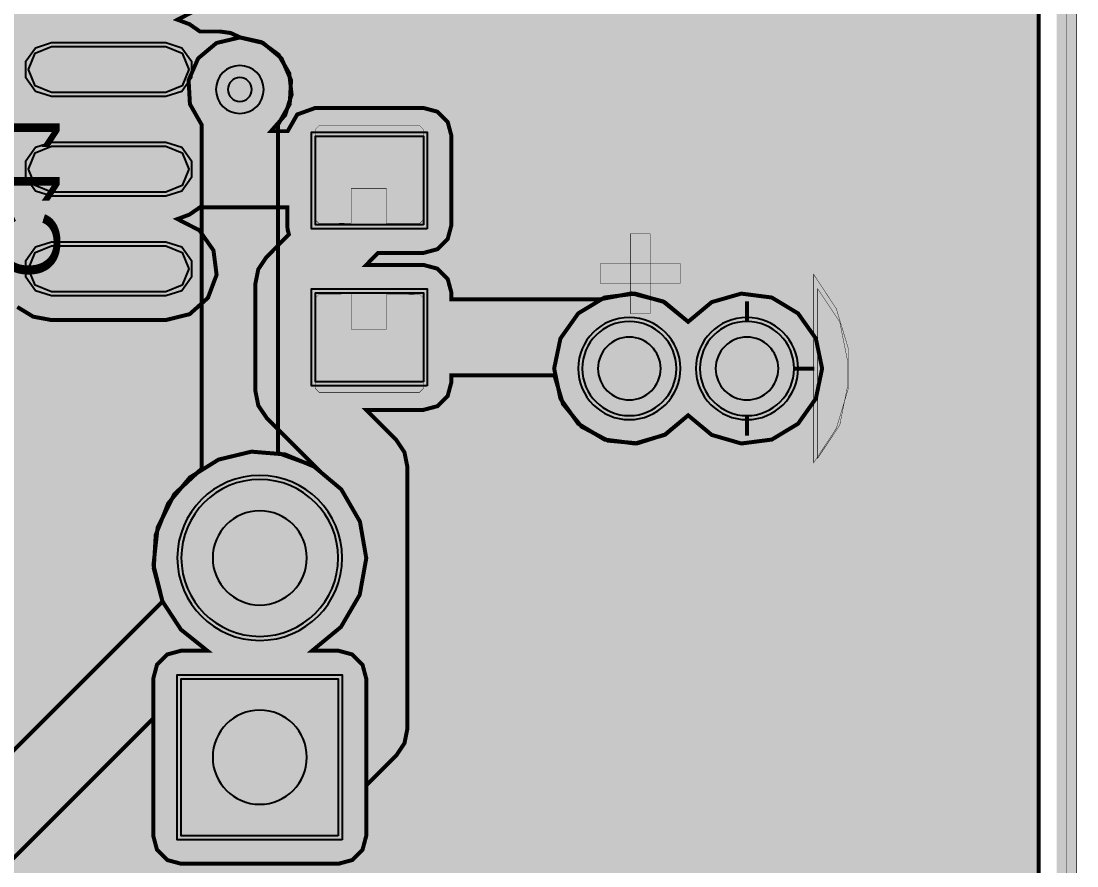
# Model space of a CAD drawing. Header units: millimetres. Extents: x 0 to 55.4, y 1.7 to 35.6.
# Drawn here: x 41.92 to 55.37, y 15.25 to 26.02 of the extents above; entities that cross this region are included whole.
import ezdxf
from ezdxf.enums import TextEntityAlignment as Align

# ---------------------------------------------------------------- set-up
doc = ezdxf.new("R2010")
doc.units = ezdxf.units.MM
doc.header["$MEASUREMENT"] = 0
for name, color, linetype, true_color in [('Board-Outline-Layer', 7, 'Continuous', 0xff00ff), ('Bottom-Layer', 7, 'Continuous', 0x0000ff), ('Bottom-Paste-Mask-Layer', 7, 'Continuous', 0x800000), ('Bottom-Silkscreen-Layer', 7, 'Continuous', 0x66cc33), ('Bottom-Solder-Mask-Layer', 7, 'Continuous', 0xaa00ff), ('Document-Layer', 7, 'Continuous', 0xffffff), ('Hole-Layer', 7, 'Continuous', 0x222222), ('Multi-Layer', 7, 'Continuous', 0xc0c0c0), ('Top-Layer', 7, 'Continuous', 0xff0000), ('Top-Paste-Mask-Layer', 7, 'Continuous', 0x808080), ('Top-Silkscreen-Layer', 7, 'Continuous', 0xffcc00), ('Top-Solder-Mask-Layer', 7, 'Continuous', 0x800080)]:
    doc.layers.add(name, color=color, linetype=linetype, true_color=true_color)
doc.styles.get("Standard").update_dxf_attribs({"font": 'arial.ttf'})

msp = doc.modelspace()

# ---------------------------------------------------------------- hatches: boundary and pattern name
at = {"layer": 'Bottom-Layer'}
for points in [[(54.887, 35.075), (54.887, 2.136), (0.485, 2.136), (0.485, 35.075)], [(40.932, 15.837), (40.827, 15.68), (40.79, 15.494), (40.79, 14.027), (40.49, 13.74), (40.34, 13.353), (40.368, 12.938), (40.568, 12.575), (40.904, 12.33), (41.311, 12.25), (41.714, 12.35), (42.037, 12.612), (42.318, 12.372), (42.669, 12.257), (43.037, 12.283), (43.369, 12.446), (43.613, 12.723), (47.83, 12.723), (49.951, 10.602), (49.857, 10.171), (49.919, 9.733), (50.128, 9.344), (50.458, 9.051), (50.87, 8.891), (51.311, 8.882), (51.729, 9.027), (52.07, 9.306), (52.294, 9.687), (52.373, 10.122), (52.296, 10.557), (52.074, 10.938), (51.734, 11.22), (51.317, 11.366), (52.015, 11.366), (52.194, 11.414), (52.325, 11.545), (52.373, 11.725), (52.373, 13.525), (52.325, 13.704), (52.194, 13.835), (52.015, 13.883), (50.215, 13.883), (50.036, 13.835), (49.904, 13.704), (49.856, 13.525), (49.856, 12.069), (48.374, 13.551), (48.217, 13.656), (48.031, 13.693), (43.613, 13.693), (43.369, 13.97), (43.037, 14.133), (42.669, 14.159), (42.318, 14.044), (42.037, 13.804), (41.91, 13.936), (41.76, 14.041), (41.76, 15.293), (43.6, 17.133), (43.6, 15.637), (43.648, 15.458), (43.779, 15.327), (43.958, 15.279), (45.958, 15.279), (46.137, 15.327), (46.268, 15.458), (46.316, 15.637), (46.316, 17.637), (46.268, 17.816), (46.137, 17.947), (45.958, 17.995), (45.627, 17.995), (45.993, 18.297), (46.232, 18.706), (46.316, 19.173), (46.235, 19.64), (45.998, 20.05), (45.635, 20.354), (45.189, 20.515), (45.189, 24.694), (45.34, 24.959), (45.357, 25.264), (45.235, 25.543), (45.001, 25.739), (44.704, 25.809), (44.407, 25.739), (44.173, 25.543), (44.051, 25.264), (44.068, 24.959), (44.219, 24.694), (44.219, 20.316), (43.87, 19.99), (43.656, 19.562), (43.603, 19.087), (43.718, 18.623)], [(52.127, 21.59), (52.047, 21.973), (51.82, 22.293), (51.485, 22.495), (51.097, 22.545), (50.72, 22.437), (50.419, 22.186), (50.118, 22.437), (49.742, 22.545), (49.353, 22.495), (49.018, 22.293), (48.791, 21.973), (48.711, 21.59), (48.791, 21.207), (49.018, 20.887), (49.353, 20.685), (49.742, 20.635), (50.118, 20.744), (50.419, 20.994), (50.72, 20.744), (51.097, 20.635), (51.485, 20.685), (51.82, 20.887), (52.047, 21.207)], [(49.069, 21.59, 1), (50.269, 21.59, 1)], [(50.569, 21.59, 1), (51.769, 21.59, 1)], [(43.958, 19.177, 1), (45.958, 19.177, 1)], [(45.958, 15.637), (43.958, 15.637), (43.958, 17.637), (45.958, 17.637)]]:
    msp.add_hatch(color=256, dxfattribs=at).paths.add_polyline_path(points)
at = {"layer": 'Bottom-Paste-Mask-Layer'}
for points in [[(49.069, 21.59, 1), (50.269, 21.59, 1)], [(50.569, 21.59, 1), (51.769, 21.59, 1)], [(43.958, 19.177, 1), (45.958, 19.177, 1)], [(45.958, 15.637), (43.958, 15.637), (43.958, 17.637), (45.958, 17.637)]]:
    msp.add_hatch(color=256, dxfattribs=at).paths.add_polyline_path(points)
at = {"layer": 'Bottom-Solder-Mask-Layer'}
for points in [[(49.018, 21.59, 1), (50.32, 21.59, 1)], [(50.518, 21.59, 1), (51.82, 21.59, 1)], [(43.907, 19.177, 1), (46.009, 19.177, 1)], [(46.009, 15.586), (43.907, 15.586), (43.907, 17.688), (46.009, 17.688)]]:
    msp.add_hatch(color=256, dxfattribs=at).paths.add_polyline_path(points)
at = {"layer": 'Document-Layer'}
for points in [[(49.682, 22.292), (49.682, 22.673), (49.682, 23.308), (49.936, 23.308), (49.936, 22.292)], [(49.682, 22.292), (49.682, 22.673), (49.682, 23.308), (49.936, 23.308), (49.936, 22.292)], [(49.301, 22.927), (49.682, 22.927), (50.317, 22.927), (50.317, 22.673), (49.301, 22.673)], [(49.301, 22.927), (49.682, 22.927), (50.317, 22.927), (50.317, 22.673), (49.301, 22.673)], [(52.07, 22.606), (52.352, 22.184), (52.451, 21.686), (52.451, 21.463), (52.451, 21.367), (52.352, 20.869), (52.07, 20.447)], [(52.07, 22.606), (52.352, 22.184), (52.451, 21.686), (52.451, 21.463), (52.451, 21.367), (52.352, 20.869), (52.07, 20.447)]]:
    msp.add_hatch(color=256, dxfattribs=at).paths.add_polyline_path(points)
at = {"layer": 'Hole-Layer'}
for points in [[(49.269, 21.59, 1), (50.069, 21.59, 1)], [(50.769, 21.59, 1), (51.569, 21.59, 1)], [(44.358, 19.177, 1), (45.558, 19.177, 1)], [(44.358, 16.637, 1), (45.558, 16.637, 1)]]:
    msp.add_hatch(color=256, dxfattribs=at).paths.add_polyline_path(points)
at = {"layer": 'Multi-Layer'}
for points in [[(49.069, 21.59, 1), (50.269, 21.59, 1)], [(49.069, 21.59, 1), (50.269, 21.59, 1)], [(49.069, 21.59, 1), (50.269, 21.59, 1)], [(50.569, 21.59, 1), (51.769, 21.59, 1)], [(50.569, 21.59, 1), (51.769, 21.59, 1)], [(50.569, 21.59, 1), (51.769, 21.59, 1)], [(43.958, 19.177, 1), (45.958, 19.177, 1)], [(43.958, 19.177, 1), (45.958, 19.177, 1)], [(43.958, 19.177, 1), (45.958, 19.177, 1)], [(45.958, 15.637), (43.958, 15.637), (43.958, 17.637), (45.958, 17.637)], [(45.958, 15.637), (43.958, 15.637), (43.958, 17.637), (45.958, 17.637)], [(45.958, 15.637), (43.958, 15.637), (43.958, 17.637), (45.958, 17.637)]]:
    msp.add_hatch(color=256, dxfattribs=at).paths.add_polyline_path(points)
at = {"layer": 'Top-Layer'}
for points in [[(54.887, 35.075), (54.887, 2.136), (0.485, 2.136), (0.485, 35.075)], [(17.337, 15.902), (17.337, 14.338), (17.374, 14.152), (17.479, 13.995), (17.642, 13.832), (17.8, 13.726), (17.986, 13.69), (19.549, 13.69), (21.571, 11.668), (21.571, 10.742), (21.619, 10.562), (21.75, 10.431), (21.929, 10.383), (22.01, 10.383), (22.01, 9.555), (21.837, 9.503), (21.711, 9.373), (21.666, 9.198), (21.666, 9.121), (20.526, 9.121), (20.267, 9.48), (19.892, 9.716), (19.456, 9.794), (19.022, 9.702), (18.655, 9.455), (18.408, 9.088), (18.316, 8.654), (18.394, 8.218), (18.63, 7.843), (18.989, 7.584), (18.989, 6.005), (18.63, 5.746), (18.394, 5.371), (18.316, 4.935), (18.408, 4.501), (18.655, 4.134), (19.022, 3.887), (19.456, 3.795), (19.892, 3.873), (20.267, 4.109), (20.526, 4.468), (21.178, 4.468), (21.178, 4.278), (21.226, 4.099), (21.357, 3.968), (21.536, 3.92), (22.946, 3.92), (23.113, 3.961), (23.241, 4.075), (23.369, 3.961), (23.536, 3.92), (24.946, 3.92), (25.125, 3.968), (25.256, 4.099), (25.304, 4.278), (25.304, 5.628), (25.256, 5.807), (25.125, 5.938), (24.946, 5.986), (23.536, 5.986), (23.369, 5.945), (23.241, 5.831), (23.113, 5.945), (22.946, 5.986), (21.536, 5.986), (21.357, 5.938), (21.226, 5.807), (21.178, 5.628), (21.178, 5.438), (20.526, 5.438), (20.293, 5.772), (19.959, 6.005), (19.959, 7.584), (20.293, 7.817), (20.526, 8.151), (21.666, 8.151), (21.666, 7.821), (21.714, 7.641), (21.845, 7.51), (22.024, 7.462), (23.156, 7.462), (23.335, 7.51), (23.466, 7.641), (23.514, 7.821), (23.514, 9.198), (23.466, 9.377), (23.335, 9.508), (23.156, 9.556), (22.98, 9.556), (22.98, 10.383), (23.061, 10.383), (23.24, 10.431), (23.371, 10.562), (23.419, 10.742), (23.419, 12.119), (23.371, 12.298), (23.24, 12.429), (23.061, 12.477), (22.134, 12.477), (20.516, 14.096), (21.234, 14.096), (21.413, 14.143), (21.544, 14.275), (21.592, 14.454), (21.592, 14.657), (22.175, 14.657), (22.175, 14.396), (22.223, 14.217), (22.354, 14.086), (22.533, 14.038), (23.666, 14.038), (23.743, 14.047), (23.817, 14.071), (23.858, 14), (23.911, 13.938), (24.01, 13.839), (24.01, 12.477), (23.929, 12.477), (23.75, 12.429), (23.619, 12.298), (23.571, 12.119), (23.571, 10.742), (23.619, 10.562), (23.75, 10.431), (23.929, 10.383), (25.061, 10.383), (25.24, 10.431), (25.371, 10.562), (25.419, 10.742), (25.419, 12.119), (25.371, 12.298), (25.24, 12.429), (25.061, 12.477), (24.98, 12.477), (24.98, 14.038), (25.666, 14.038), (25.845, 14.086), (25.976, 14.217), (26.024, 14.396), (26.024, 14.6), (26.545, 14.6), (26.545, 14.396), (26.593, 14.217), (26.724, 14.086), (26.903, 14.038), (27.793, 14.038), (27.841, 13.904), (27.925, 13.79), (28.447, 13.268), (28.581, 13.173), (28.739, 13.129), (29.228, 12.64), (29.385, 12.535), (29.571, 12.498), (30.909, 12.498), (30.909, 12.278), (30.956, 12.099), (31.088, 11.968), (31.267, 11.92), (32.617, 11.92), (32.861, 12.016), (32.974, 12.254), (34.597, 10.631), (34.597, 10.132), (34.645, 9.953), (34.776, 9.821), (34.955, 9.773), (36.088, 9.773), (36.156, 9.78), (36.222, 9.8), (36.252, 9.758), (36.286, 9.72), (36.901, 9.105), (37.059, 8.999), (37.244, 8.962), (40.406, 8.962), (41.093, 8.275), (41.093, 7.524), (41.13, 7.366), (41.232, 7.241), (41.232, 6.13), (41.125, 6.003), (41.086, 5.841), (41.086, 4.841), (41.134, 4.662), (41.265, 4.531), (41.444, 4.483), (42.244, 4.483), (42.423, 4.531), (42.554, 4.662), (42.602, 4.841), (42.602, 5.841), (42.554, 6.02), (42.423, 6.151), (42.244, 6.199), (42.202, 6.199), (42.202, 7.241), (42.305, 7.366), (42.341, 7.524), (42.341, 8.561), (42.293, 8.74), (42.162, 8.872), (41.983, 8.92), (41.821, 8.92), (41.276, 9.464), (41.361, 9.583), (41.391, 9.727), (41.391, 9.76), (42.894, 9.76), (43.6, 9.054), (43.6, 7.382), (43.648, 7.203), (43.779, 7.072), (43.958, 7.024), (44.289, 7.024), (43.908, 6.703), (43.668, 6.266), (43.602, 5.773), (43.718, 5.288), (41.956, 3.526), (41.652, 3.526), (41.652, 3.541), (41.604, 3.72), (41.473, 3.851), (41.294, 3.899), (40.494, 3.899), (40.315, 3.851), (40.184, 3.72), (40.136, 3.541), (40.136, 2.541), (40.184, 2.362), (40.315, 2.231), (40.494, 2.183), (41.294, 2.183), (41.473, 2.231), (41.604, 2.362), (41.652, 2.541), (41.652, 2.556), (42.157, 2.556), (42.343, 2.593), (42.5, 2.698), (44.404, 4.602), (44.905, 4.485), (45.413, 4.562), (45.856, 4.823), (46.17, 5.23), (46.311, 5.724), (46.258, 6.236), (46.019, 6.691), (45.627, 7.024), (45.958, 7.024), (46.137, 7.072), (46.268, 7.203), (46.316, 7.382), (46.316, 9.382), (46.268, 9.561), (46.137, 9.692), (45.958, 9.74), (44.286, 9.74), (43.438, 10.588), (43.28, 10.694), (43.095, 10.731), (41.391, 10.731), (41.391, 10.764), (41.343, 10.943), (41.212, 11.074), (41.033, 11.122), (40.501, 11.122), (40.322, 11.074), (40.191, 10.943), (40.143, 10.764), (40.143, 9.933), (38.385, 9.933), (38.43, 10.028), (38.446, 10.132), (38.446, 11.509), (38.398, 11.688), (38.267, 11.819), (38.088, 11.867), (38.006, 11.867), (38.006, 12.883), (37.981, 13.039), (37.907, 13.177), (38.396, 13.177), (38.575, 13.225), (38.707, 13.356), (38.754, 13.536), (38.754, 13.739), (40.07, 13.739), (40.36, 13.449), (40.348, 13.018), (40.526, 12.625), (40.859, 12.351), (41.278, 12.25), (41.7, 12.343), (42.037, 12.612), (42.338, 12.362), (42.715, 12.253), (43.103, 12.303), (43.438, 12.505), (43.665, 12.825), (43.745, 13.208), (43.665, 13.591), (43.438, 13.911), (43.103, 14.113), (42.715, 14.163), (42.338, 14.055), (42.037, 13.804), (41.759, 14.042), (41.411, 14.158), (41.046, 14.135), (40.614, 14.567), (40.457, 14.672), (40.271, 14.709), (38.754, 14.709), (38.754, 14.913), (38.707, 15.092), (38.575, 15.223), (38.396, 15.271), (37.328, 15.271), (34.85, 17.749), (35.981, 17.749), (36.16, 17.797), (36.291, 17.928), (36.339, 18.107), (36.339, 19.517), (36.298, 19.684), (36.184, 19.812), (36.298, 19.94), (36.339, 20.107), (36.339, 21.517), (36.291, 21.696), (36.16, 21.827), (35.981, 21.875), (34.631, 21.875), (34.464, 21.834), (34.336, 21.719), (33.603, 21.719), (33.603, 21.923), (33.555, 22.102), (33.424, 22.233), (33.245, 22.281), (32.318, 22.281), (30.253, 24.346), (30.096, 24.451), (29.91, 24.488), (28.118, 24.488), (27.988, 24.58), (27.84, 24.638), (28.138, 24.807), (28.31, 25.102), (28.31, 25.444), (28.138, 25.739), (27.84, 25.908), (27.988, 25.966), (28.118, 26.058), (30.054, 26.058), (30.079, 25.643), (30.279, 25.277), (30.614, 25.031), (31.023, 24.95), (31.427, 25.05), (31.75, 25.312), (32.031, 25.072), (32.382, 24.957), (32.75, 24.983), (33.082, 25.146), (33.326, 25.423), (34.089, 25.423), (35.598, 23.914), (35.755, 23.809), (35.941, 23.772), (36.213, 23.772), (36.385, 23.595), (36.61, 23.495), (36.331, 23.352), (36.15, 23.096), (36.11, 22.785), (36.22, 22.492), (36.454, 22.283), (36.758, 22.208), (38.215, 22.208), (38.519, 22.283), (38.753, 22.492), (38.863, 22.785), (38.823, 23.096), (38.643, 23.352), (38.364, 23.495), (38.667, 23.66), (38.844, 23.957), (38.844, 24.303), (38.667, 24.6), (38.364, 24.765), (38.486, 24.807), (38.598, 24.872), (40.954, 22.517), (41.111, 22.412), (41.297, 22.375), (41.867, 22.375), (42.07, 22.251), (42.303, 22.208), (43.76, 22.208), (44.064, 22.283), (44.298, 22.492), (44.408, 22.785), (44.368, 23.096), (44.188, 23.352), (43.909, 23.495), (44.062, 23.552), (44.196, 23.645), (45.308, 23.645), (45.308, 23.421), (45.314, 23.358), (45.33, 23.298), (45.045, 23.012), (44.939, 22.855), (44.902, 22.669), (44.902, 21.305), (44.939, 21.12), (45.045, 20.962), (45.678, 20.329), (45.281, 20.496), (44.852, 20.531), (44.433, 20.43), (44.067, 20.202), (43.791, 19.872), (43.632, 19.471), (43.607, 19.041), (43.717, 18.625), (43.953, 18.264), (44.289, 17.995), (43.958, 17.995), (43.779, 17.947), (43.648, 17.816), (43.6, 17.637), (43.6, 15.637), (43.648, 15.458), (43.779, 15.327), (43.958, 15.279), (45.958, 15.279), (46.137, 15.327), (46.268, 15.458), (46.316, 15.637), (46.316, 16.278), (46.325, 16.286), (46.333, 16.294), (46.698, 16.659), (46.803, 16.816), (46.84, 17.002), (46.84, 20.338), (46.803, 20.523), (46.698, 20.681), (46.316, 21.063), (47.044, 21.063), (47.223, 21.111), (47.354, 21.242), (47.402, 21.421), (47.402, 21.502), (48.715, 21.502), (48.823, 21.14), (49.062, 20.849), (49.395, 20.672), (49.771, 20.637), (50.131, 20.751), (50.419, 20.994), (50.72, 20.744), (51.097, 20.635), (51.485, 20.685), (51.82, 20.887), (52.047, 21.207), (52.127, 21.59), (52.047, 21.973), (51.82, 22.293), (51.485, 22.495), (51.097, 22.545), (50.72, 22.437), (50.419, 22.186), (50.099, 22.446), (49.699, 22.548), (49.294, 22.472), (49.283, 22.472), (49.272, 22.472), (47.402, 22.472), (47.402, 22.553), (47.354, 22.732), (47.223, 22.863), (47.044, 22.911), (46.316, 22.911), (46.467, 23.063), (47.044, 23.063), (47.223, 23.111), (47.354, 23.242), (47.402, 23.421), (47.402, 24.553), (47.354, 24.732), (47.223, 24.863), (47.044, 24.911), (45.667, 24.911), (45.436, 24.828), (45.314, 24.615), (45.102, 24.615), (45.282, 24.82), (45.364, 25.081), (45.334, 25.352), (45.198, 25.589), (44.978, 25.75), (44.711, 25.809), (44.586, 25.866), (44.45, 25.885), (44.196, 25.885), (44.062, 25.978), (43.909, 26.035), (44.188, 26.178), (44.368, 26.434), (44.408, 26.745), (44.298, 27.038), (44.064, 27.247), (43.76, 27.322), (42.303, 27.322), (42.07, 27.279), (41.867, 27.155), (41.135, 27.155), (40.998, 27.377), (40.786, 27.528), (41.571, 27.528), (41.75, 27.576), (41.882, 27.707), (41.929, 27.887), (41.929, 29.264), (41.882, 29.443), (41.75, 29.574), (41.571, 29.622), (41.379, 29.622), (41.379, 31.502), (41.72, 31.756), (41.943, 32.118), (42.014, 32.537), (41.924, 32.952), (41.686, 33.304), (41.334, 33.542), (40.919, 33.632), (40.5, 33.561), (40.138, 33.338), (39.884, 32.997), (39.364, 32.997), (39.113, 33.336), (38.754, 33.558), (38.339, 33.632), (37.925, 33.547), (37.573, 33.315), (37.331, 32.969), (37.235, 32.558), (37.297, 32.141), (37.144, 31.988), (37.038, 31.83), (37.002, 31.645), (37.002, 28.41), (35.842, 27.25), (35.737, 27.093), (35.7, 26.907), (35.7, 26.433), (35.737, 26.247), (35.842, 26.09), (36.178, 25.754), (36.188, 25.744), (36.198, 25.735), (36.108, 25.445), (36.158, 25.145), (36.338, 24.901), (36.61, 24.765), (36.571, 24.755), (36.533, 24.742), (36.142, 24.742), (34.633, 26.251), (34.476, 26.356), (34.29, 26.393), (33.326, 26.393), (33.082, 26.67), (32.75, 26.833), (32.382, 26.859), (32.031, 26.744), (31.75, 26.504), (31.628, 26.631), (31.485, 26.734), (31.485, 29.485), (31.448, 29.671), (31.343, 29.828), (31.146, 30.025), (31.146, 30.647), (31.098, 30.826), (30.967, 30.957), (30.788, 31.005), (29.378, 31.005), (29.211, 30.964), (29.083, 30.85), (28.955, 30.964), (28.788, 31.005), (27.378, 31.005), (27.199, 30.957), (27.068, 30.826), (27.02, 30.647), (27.02, 29.297), (27.077, 29.103), (27.231, 28.971), (25.385, 27.125), (25.28, 26.968), (25.243, 26.782), (25.243, 23.764), (25.28, 23.579), (25.385, 23.421), (25.723, 23.084), (25.731, 23.075), (25.74, 23.067), (25.651, 22.779), (25.699, 22.482), (25.875, 22.238), (26.141, 22.098), (25.844, 21.929), (25.672, 21.634), (25.672, 21.292), (25.844, 20.997), (26.141, 20.828), (25.844, 20.659), (25.672, 20.364), (25.672, 20.022), (25.844, 19.727), (26.141, 19.558), (25.866, 19.41), (25.69, 19.151), (25.654, 18.841), (25.766, 18.549), (26.001, 18.342), (26.305, 18.267), (26.96, 18.267), (28.139, 17.089), (28.139, 16.116), (28.088, 16.128), (28.036, 16.131), (26.903, 16.131), (26.724, 16.083), (26.593, 15.952), (26.545, 15.773), (26.545, 15.57), (26.024, 15.57), (26.024, 15.773), (25.976, 15.952), (25.845, 16.083), (25.666, 16.131), (24.74, 16.131), (24.74, 18.963), (24.703, 19.149), (24.597, 19.307), (22.791, 21.113), (22.783, 21.121), (22.774, 21.129), (22.863, 21.417), (22.815, 21.714), (22.639, 21.958), (22.373, 22.098), (22.639, 22.238), (22.815, 22.482), (22.863, 22.779), (22.774, 23.067), (22.783, 23.075), (22.791, 23.084), (23.129, 23.421), (23.234, 23.579), (23.271, 23.764), (23.271, 24.242), (23.234, 24.427), (23.129, 24.585), (22.791, 24.923), (22.783, 24.931), (22.774, 24.939), (22.863, 25.227), (22.815, 25.524), (22.639, 25.768), (22.373, 25.908), (22.648, 26.056), (22.824, 26.315), (22.86, 26.625), (22.748, 26.917), (22.513, 27.124), (22.209, 27.199), (22.008, 27.199), (22.008, 27.926), (22.778, 28.696), (22.869, 28.822), (22.915, 28.971), (23.14, 28.971), (23.306, 29.012), (23.435, 29.126), (23.563, 29.012), (23.73, 28.971), (25.14, 28.971), (25.319, 29.019), (25.45, 29.15), (25.498, 29.329), (25.498, 29.408), (25.823, 29.342), (26.14, 29.441), (26.369, 29.682), (26.452, 30.004), (26.369, 30.325), (26.14, 30.566), (25.823, 30.666), (25.498, 30.6), (25.498, 30.679), (25.45, 30.858), (25.319, 30.989), (25.14, 31.037), (23.73, 31.037), (23.563, 30.996), (23.435, 30.882), (23.306, 30.996), (23.14, 31.037), (21.73, 31.037), (21.55, 30.989), (21.419, 30.858), (21.371, 30.679), (21.371, 29.329), (21.461, 29.092), (21.684, 28.974), (21.18, 28.47), (21.075, 28.313), (21.038, 28.127), (21.038, 27.199), (20.837, 27.199), (20.533, 27.124), (20.299, 26.917), (20.187, 26.625), (20.222, 26.315), (20.398, 26.056), (20.674, 25.908), (20.376, 25.739), (20.204, 25.444), (20.204, 25.102), (20.376, 24.807), (20.674, 24.638), (20.526, 24.58), (20.396, 24.488), (20.14, 24.488), (19.717, 24.911), (19.56, 25.016), (19.374, 25.053), (19.244, 25.053), (19.244, 25.134), (19.196, 25.314), (19.065, 25.445), (18.886, 25.493), (17.509, 25.493), (17.33, 25.445), (17.199, 25.314), (17.151, 25.134), (17.151, 24.567), (16.681, 24.567), (16.681, 24.756), (16.633, 24.936), (16.502, 25.067), (16.323, 25.115), (14.913, 25.115), (14.746, 25.073), (14.618, 24.96), (14.489, 25.073), (14.323, 25.115), (12.913, 25.115), (12.683, 25.031), (12.56, 24.821), (11.669, 24.821), (11.669, 25.01), (11.621, 25.19), (11.49, 25.321), (11.311, 25.369), (9.901, 25.369), (9.734, 25.327), (9.606, 25.214), (9.477, 25.327), (9.311, 25.369), (7.901, 25.369), (7.722, 25.321), (7.591, 25.19), (7.543, 25.01), (7.543, 24.809), (4.082, 24.809), (3.848, 25.174), (3.505, 25.438), (3.092, 25.57), (2.659, 25.554), (2.257, 25.392), (1.934, 25.103), (1.728, 24.722), (1.663, 24.293), (1.748, 23.868), (1.972, 23.497), (2.309, 23.225), (2.718, 23.082), (2.021, 23.082), (1.842, 23.034), (1.711, 22.903), (1.663, 22.724), (1.663, 20.924), (1.711, 20.745), (1.842, 20.614), (2.021, 20.566), (3.821, 20.566), (4, 20.614), (4.131, 20.745), (4.179, 20.924), (4.179, 22.724), (4.131, 22.903), (4, 23.034), (3.821, 23.082), (3.124, 23.082), (3.524, 23.219), (3.856, 23.481), (4.082, 23.839), (7.543, 23.839), (7.543, 23.66), (7.591, 23.481), (7.722, 23.35), (7.901, 23.302), (9.311, 23.302), (9.477, 23.343), (9.606, 23.457), (9.734, 23.343), (9.901, 23.302), (11.311, 23.302), (11.49, 23.35), (11.621, 23.481), (11.669, 23.66), (11.669, 23.85), (12.555, 23.85), (12.555, 23.406), (12.603, 23.227), (12.734, 23.096), (12.913, 23.048), (13.133, 23.048), (13.133, 22.254), (12.901, 22.139), (12.808, 21.898), (12.808, 20.521), (12.856, 20.341), (12.987, 20.21), (13.166, 20.162), (14.298, 20.162), (14.477, 20.21), (14.608, 20.341), (14.656, 20.521), (14.656, 21.898), (14.608, 22.077), (14.477, 22.208), (14.298, 22.256), (14.103, 22.256), (14.103, 23.048), (14.323, 23.048), (14.489, 23.089), (14.618, 23.203), (14.746, 23.089), (14.913, 23.048), (16.323, 23.048), (16.502, 23.096), (16.633, 23.227), (16.681, 23.406), (16.681, 23.596), (17.711, 23.596), (17.818, 23.608), (17.92, 23.644), (18.886, 23.644), (19.065, 23.692), (19.196, 23.823), (19.244, 24.002), (19.244, 24.012), (19.596, 23.66), (19.753, 23.555), (19.939, 23.518), (20.003, 23.518), (18.434, 21.948), (17.48, 21.948), (17.294, 21.911), (17.137, 21.806), (17.025, 21.694), (16.656, 21.694), (16.656, 21.898), (16.608, 22.077), (16.477, 22.208), (16.298, 22.256), (15.166, 22.256), (14.987, 22.208), (14.856, 22.077), (14.808, 21.898), (14.808, 20.521), (14.856, 20.341), (14.987, 20.21), (15.166, 20.162), (16.298, 20.162), (16.477, 20.21), (16.608, 20.341), (16.656, 20.521), (16.656, 20.724), (17.226, 20.724), (17.232, 20.724), (17.238, 20.724), (17.238, 19.774), (17.279, 19.607), (17.393, 19.479), (17.279, 19.35), (17.238, 19.184), (17.238, 17.774), (17.286, 17.595), (17.417, 17.464), (17.596, 17.416), (18.182, 17.416), (18.182, 16.428), (18.174, 16.437), (18.165, 16.446), (16.63, 17.981), (16.771, 18.249), (16.778, 18.552), (16.65, 18.826), (16.413, 19.014), (16.117, 19.078), (15.824, 19.004), (15.594, 18.807), (15.476, 18.528), (15.494, 18.226), (15.644, 17.963), (15.644, 17.796), (15.681, 17.61), (15.786, 17.453)], [(42.303, 25.106), (42.095, 25.192), (42.009, 25.4), (42.095, 25.608), (42.303, 25.694), (43.76, 25.694), (43.968, 25.608), (44.054, 25.4), (43.968, 25.192), (43.76, 25.106)], [(47.044, 23.421), (45.667, 23.421), (45.667, 24.553), (47.044, 24.553)], [(42.303, 23.836), (42.095, 23.922), (42.009, 24.13), (42.095, 24.338), (42.303, 24.424), (43.76, 24.424), (43.968, 24.338), (44.054, 24.13), (43.968, 23.922), (43.76, 23.836)], [(42.303, 22.566), (42.095, 22.652), (42.009, 22.86), (42.095, 23.068), (42.303, 23.154), (43.76, 23.154), (43.968, 23.068), (44.054, 22.86), (43.968, 22.652), (43.76, 22.566)], [(47.044, 21.421), (45.667, 21.421), (45.667, 22.553), (47.044, 22.553)], [(49.069, 21.59, 1), (50.269, 21.59, 1)], [(50.569, 21.59, 1), (51.769, 21.59, 1)], [(43.958, 19.177, 1), (45.958, 19.177, 1)], [(45.958, 15.637), (43.958, 15.637), (43.958, 17.637), (45.958, 17.637)]]:
    msp.add_hatch(color=256, dxfattribs=at).paths.add_polyline_path(points)
at = {"layer": 'Top-Paste-Mask-Layer'}
for points in [[(42.303, 25.106), (42.095, 25.192), (42.009, 25.4), (42.095, 25.608), (42.303, 25.694), (43.76, 25.694), (43.968, 25.608), (44.054, 25.4), (43.968, 25.192), (43.76, 25.106)], [(46.995, 23.437), (46.575, 23.437), (46.575, 23.882), (46.125, 23.882), (46.125, 23.442), (45.715, 23.437), (45.665, 23.487), (45.665, 24.637), (45.715, 24.687), (46.995, 24.687), (47.045, 24.637), (47.045, 23.487)], [(46.995, 23.437), (46.575, 23.437), (46.575, 23.882), (46.125, 23.882), (46.125, 23.442), (45.715, 23.437), (45.665, 23.487), (45.665, 24.637), (45.715, 24.687), (46.995, 24.687), (47.045, 24.637), (47.045, 23.487)], [(42.303, 23.836), (42.095, 23.922), (42.009, 24.13), (42.095, 24.338), (42.303, 24.424), (43.76, 24.424), (43.968, 24.338), (44.054, 24.13), (43.968, 23.922), (43.76, 23.836)], [(42.303, 22.566), (42.095, 22.652), (42.009, 22.86), (42.095, 23.068), (42.303, 23.154), (43.76, 23.154), (43.968, 23.068), (44.054, 22.86), (43.968, 22.652), (43.76, 22.566)], [(46.995, 21.287), (45.715, 21.287), (45.665, 21.337), (45.665, 22.487), (45.715, 22.537), (46.125, 22.542), (46.125, 22.092), (46.575, 22.092), (46.575, 22.532), (46.995, 22.537), (47.045, 22.487), (47.045, 21.337)], [(46.995, 21.287), (45.715, 21.287), (45.665, 21.337), (45.665, 22.487), (45.715, 22.537), (46.125, 22.542), (46.125, 22.092), (46.575, 22.092), (46.575, 22.532), (46.995, 22.537), (47.045, 22.487), (47.045, 21.337)], [(49.069, 21.59, 1), (50.269, 21.59, 1)], [(50.569, 21.59, 1), (51.769, 21.59, 1)], [(43.958, 19.177, 1), (45.958, 19.177, 1)], [(45.958, 15.637), (43.958, 15.637), (43.958, 17.637), (45.958, 17.637)]]:
    msp.add_hatch(color=256, dxfattribs=at).paths.add_polyline_path(points)
at = {"layer": 'Top-Silkscreen-Layer'}
msp.add_hatch(color=256, dxfattribs=at).paths.add_polyline_path([(52.019, 20.39), (52.308, 20.827), (52.459, 21.328), (52.459, 21.852), (52.308, 22.353), (52.019, 22.79)])
msp.add_hatch(color=256, dxfattribs=at).paths.add_polyline_path([(52.019, 20.39), (52.308, 20.827), (52.459, 21.328), (52.459, 21.852), (52.308, 22.353), (52.019, 22.79)])
at = {"layer": 'Top-Solder-Mask-Layer'}
for points in [[(42.303, 25.055), (42.1, 25.121), (41.975, 25.293), (41.975, 25.507), (42.1, 25.679), (42.303, 25.745), (43.76, 25.745), (43.963, 25.679), (44.088, 25.507), (44.088, 25.293), (43.963, 25.121), (43.76, 25.055)], [(47.094, 23.37), (45.616, 23.37), (45.616, 24.604), (47.094, 24.604)], [(42.303, 23.785), (42.1, 23.851), (41.975, 24.023), (41.975, 24.237), (42.1, 24.409), (42.303, 24.475), (43.76, 24.475), (43.963, 24.409), (44.088, 24.237), (44.088, 24.023), (43.963, 23.851), (43.76, 23.785)], [(42.303, 22.515), (42.1, 22.581), (41.975, 22.753), (41.975, 22.967), (42.1, 23.139), (42.303, 23.205), (43.76, 23.205), (43.963, 23.139), (44.088, 22.967), (44.088, 22.753), (43.963, 22.581), (43.76, 22.515)], [(47.094, 21.37), (45.616, 21.37), (45.616, 22.604), (47.094, 22.604)], [(49.018, 21.59, 1), (50.32, 21.59, 1)], [(50.518, 21.59, 1), (51.82, 21.59, 1)], [(43.907, 19.177, 1), (46.009, 19.177, 1)], [(46.009, 15.586), (43.907, 15.586), (43.907, 17.688), (46.009, 17.688)]]:
    msp.add_hatch(color=256, dxfattribs=at).paths.add_polyline_path(points)

# ---------------------------------------------------------------- linework, layer by layer
at = {"layer": 'Board-Outline-Layer', "const_width": 0.254}
msp.add_lwpolyline([(0.127, 1.778), (0.127, 35.433), (55.245, 35.433), (55.245, 1.778)], close=True, dxfattribs=at)
at = {"layer": 'Bottom-Layer'}
for points, const_width in [([(0.127, 1.778), (0.127, 35.433), (55.245, 35.433), (55.245, 1.778)], 0.00508), ([(54.887, 35.075), (54.887, 2.136), (0.485, 2.136), (0.485, 35.075)], 0.0508), ([(52.127, 21.59), (52.047, 21.973), (51.82, 22.293), (51.485, 22.495), (51.097, 22.545), (50.72, 22.437), (50.419, 22.186), (50.118, 22.437), (49.742, 22.545), (49.353, 22.495), (49.018, 22.293), (48.791, 21.973), (48.711, 21.59), (48.791, 21.207), (49.018, 20.887), (49.353, 20.685), (49.742, 20.635), (50.118, 20.744), (50.419, 20.994), (50.72, 20.744), (51.097, 20.635), (51.485, 20.685), (51.82, 20.887), (52.047, 21.207)], 0.0508)]:
    msp.add_lwpolyline(points, close=True, dxfattribs=dict(at, const_width=const_width))
for points, const_width in [([(41.76, 15.293), (43.6, 17.133), (43.6, 15.637), (43.648, 15.458), (43.779, 15.327), (43.958, 15.279), (45.958, 15.279), (46.137, 15.327), (46.268, 15.458), (46.316, 15.637), (46.316, 17.637), (46.268, 17.816), (46.137, 17.947), (45.958, 17.995), (45.627, 17.995), (45.993, 18.297), (46.232, 18.706), (46.316, 19.173), (46.235, 19.64), (45.998, 20.05), (45.635, 20.354), (45.189, 20.515), (45.189, 24.694), (45.34, 24.959), (45.357, 25.264), (45.235, 25.543), (45.001, 25.739), (44.704, 25.809), (44.407, 25.739), (44.173, 25.543), (44.051, 25.264), (44.068, 24.959), (44.219, 24.694), (44.219, 20.316), (43.87, 19.99), (43.656, 19.562), (43.603, 19.087), (43.718, 18.623), (40.932, 15.837)], 0.0508), ([(44.704, 19.431), (44.704, 25.146)], 0.254), ([(51.169, 22.188), (51.169, 22.447)], 0.0508), ([(51.767, 21.59), (52.026, 21.59)], 0.0508), ([(51.169, 20.993), (51.169, 20.734)], 0.0508), ([(44.958, 19.177), (44.704, 19.431)], 0.254), ([(44.958, 19.177), (41.275, 15.494)], 0.254)]:
    msp.add_lwpolyline(points, dxfattribs=dict(at, const_width=const_width))
for points in [[(49.069, 21.59, 1), (50.269, 21.59, 1)], [(50.569, 21.59, 1), (51.769, 21.59, 1)], [(43.958, 19.177, 1), (45.958, 19.177, 1)]]:
    msp.add_lwpolyline(points, format="xyb", close=True, dxfattribs=at)
msp.add_lwpolyline([(45.958, 15.637), (43.958, 15.637), (43.958, 17.637), (45.958, 17.637)], close=True, dxfattribs=at)
at = {"layer": 'Bottom-Paste-Mask-Layer'}
for points in [[(49.069, 21.59, 1), (50.269, 21.59, 1)], [(50.569, 21.59, 1), (51.769, 21.59, 1)], [(43.958, 19.177, 1), (45.958, 19.177, 1)]]:
    msp.add_lwpolyline(points, format="xyb", close=True, dxfattribs=at)
msp.add_lwpolyline([(45.958, 15.637), (43.958, 15.637), (43.958, 17.637), (45.958, 17.637)], close=True, dxfattribs=at)
at = {"layer": 'Bottom-Solder-Mask-Layer'}
for points in [[(49.018, 21.59, 1), (50.32, 21.59), (50.32, 21.59, 1), (49.018, 21.59)], [(50.518, 21.59, 1), (51.82, 21.59), (51.82, 21.59, 1), (50.518, 21.59)]]:
    msp.add_lwpolyline(points, format="xyb", dxfattribs=at)
msp.add_lwpolyline([(43.907, 19.177, 1), (46.009, 19.177, 1)], format="xyb", close=True, dxfattribs=at)
msp.add_lwpolyline([(46.009, 15.586), (43.907, 15.586), (43.907, 17.688), (46.009, 17.688)], close=True, dxfattribs=at)
at = {"layer": 'Document-Layer', "const_width": 0.00508}
for points in [[(49.682, 22.292), (49.682, 22.673), (49.682, 23.308), (49.936, 23.308), (49.936, 22.292)], [(49.682, 22.292), (49.682, 22.673), (49.682, 23.308), (49.936, 23.308), (49.936, 22.292)], [(49.301, 22.927), (49.682, 22.927), (50.317, 22.927), (50.317, 22.673), (49.301, 22.673)], [(49.301, 22.927), (49.682, 22.927), (50.317, 22.927), (50.317, 22.673), (49.301, 22.673)], [(52.07, 22.606), (52.352, 22.184), (52.451, 21.686), (52.451, 21.463), (52.451, 21.367), (52.352, 20.869), (52.07, 20.447)], [(52.07, 22.606), (52.352, 22.184), (52.451, 21.686), (52.451, 21.463), (52.451, 21.367), (52.352, 20.869), (52.07, 20.447)]]:
    msp.add_lwpolyline(points, close=True, dxfattribs=at)
at = {"layer": 'Hole-Layer'}
for points in [[(44.552, 25.146, 1), (44.857, 25.146, 1)], [(49.269, 21.59, 1), (50.069, 21.59, 1)], [(50.769, 21.59, 1), (51.569, 21.59, 1)], [(44.358, 19.177, 1), (45.558, 19.177, 1)], [(44.358, 16.637, 1), (45.558, 16.637, 1)]]:
    msp.add_lwpolyline(points, format="xyb", close=True, dxfattribs=at)
at = {"layer": 'Multi-Layer'}
for points in [[(44.399, 25.146, 1), (45.009, 25.146, 1)], [(49.069, 21.59, 1), (50.269, 21.59, 1)], [(49.069, 21.59, 1), (50.269, 21.59, 1)], [(49.069, 21.59, 1), (50.269, 21.59, 1)], [(50.569, 21.59, 1), (51.769, 21.59, 1)], [(50.569, 21.59, 1), (51.769, 21.59, 1)], [(50.569, 21.59, 1), (51.769, 21.59, 1)], [(43.958, 19.177, 1), (45.958, 19.177, 1)], [(43.958, 19.177, 1), (45.958, 19.177, 1)], [(43.958, 19.177, 1), (45.958, 19.177, 1)]]:
    msp.add_lwpolyline(points, format="xyb", close=True, dxfattribs=at)
msp.add_lwpolyline([(45.958, 15.637), (43.958, 15.637), (43.958, 17.637), (45.958, 17.637)], close=True, dxfattribs=at)
msp.add_lwpolyline([(45.958, 15.637), (43.958, 15.637), (43.958, 17.637), (45.958, 17.637)], close=True, dxfattribs=at)
msp.add_lwpolyline([(45.958, 15.637), (43.958, 15.637), (43.958, 17.637), (45.958, 17.637)], close=True, dxfattribs=at)
at = {"layer": 'Top-Layer'}
for points, const_width in [([(0.127, 1.905), (0.127, 35.56), (55.245, 35.56), (55.245, 1.905)], 0.00508), ([(0.127, 1.778), (0.127, 35.433), (55.245, 35.433), (55.245, 1.778)], 0.00508), ([(0.254, 1.778), (0.254, 35.433), (55.372, 35.433), (55.372, 1.778)], 0.00508), ([(54.887, 35.075), (54.887, 2.136), (0.485, 2.136), (0.485, 35.075)], 0.0508)]:
    msp.add_lwpolyline(points, close=True, dxfattribs=dict(at, const_width=const_width))
for points, const_width in [([(41.867, 22.375), (42.07, 22.251), (42.303, 22.208), (43.76, 22.208), (44.064, 22.283), (44.298, 22.492), (44.408, 22.785), (44.368, 23.096), (44.188, 23.352), (43.909, 23.495), (44.062, 23.552), (44.196, 23.645), (45.308, 23.645), (45.308, 23.421), (45.314, 23.358), (45.33, 23.298), (45.045, 23.012), (44.939, 22.855), (44.902, 22.669), (44.902, 21.305), (44.939, 21.12), (45.045, 20.962), (45.678, 20.329), (45.281, 20.496), (44.852, 20.531), (44.433, 20.43), (44.067, 20.202), (43.791, 19.872), (43.632, 19.471), (43.607, 19.041), (43.717, 18.625), (43.953, 18.264), (44.289, 17.995), (43.958, 17.995), (43.779, 17.947), (43.648, 17.816), (43.6, 17.637), (43.6, 15.637), (43.648, 15.458), (43.779, 15.327), (43.958, 15.279), (45.958, 15.279), (46.137, 15.327), (46.268, 15.458), (46.316, 15.637), (46.316, 16.278), (46.325, 16.286), (46.333, 16.294), (46.698, 16.659), (46.803, 16.816), (46.84, 17.002), (46.84, 20.338), (46.803, 20.523), (46.698, 20.681), (46.316, 21.063), (47.044, 21.063), (47.223, 21.111), (47.354, 21.242), (47.402, 21.421), (47.402, 21.502), (48.715, 21.502), (48.823, 21.14), (49.062, 20.849), (49.395, 20.672), (49.771, 20.637), (50.131, 20.751), (50.419, 20.994), (50.72, 20.744), (51.097, 20.635), (51.485, 20.685), (51.82, 20.887), (52.047, 21.207), (52.127, 21.59), (52.047, 21.973), (51.82, 22.293), (51.485, 22.495), (51.097, 22.545), (50.72, 22.437), (50.419, 22.186), (50.099, 22.446), (49.699, 22.548), (49.294, 22.472), (49.283, 22.472), (49.272, 22.472), (47.402, 22.472), (47.402, 22.553), (47.354, 22.732), (47.223, 22.863), (47.044, 22.911), (46.316, 22.911), (46.467, 23.063), (47.044, 23.063), (47.223, 23.111), (47.354, 23.242), (47.402, 23.421), (47.402, 24.553), (47.354, 24.732), (47.223, 24.863), (47.044, 24.911), (45.667, 24.911), (45.436, 24.828), (45.314, 24.615), (45.102, 24.615), (45.282, 24.82), (45.364, 25.081), (45.334, 25.352), (45.198, 25.589), (44.978, 25.75), (44.711, 25.809), (44.586, 25.866), (44.45, 25.885), (44.196, 25.885), (44.062, 25.978), (43.909, 26.035), (44.188, 26.178)], 0.0508), ([(43.031, 25.4), (44.45, 25.4)], 0.254), ([(44.45, 25.4), (44.704, 25.146)], 0.254), ([(46.212, 24.13), (43.031, 24.13)], 0.254), ([(46.355, 23.987), (46.212, 24.13)], 0.254), ([(46.355, 23.987), (46.355, 23.636)], 0.254), ([(46.355, 23.636), (45.388, 22.669)], 0.254), ([(41.297, 22.86), (43.031, 22.86)], 0.254), ([(45.388, 22.669), (45.388, 21.305)], 0.254), ([(51.169, 22.188), (51.169, 22.447)], 0.0508), ([(46.355, 21.987), (49.272, 21.987)], 0.254), ([(49.272, 21.987), (49.669, 21.59)], 0.254), ([(51.767, 21.59), (52.026, 21.59)], 0.0508), ([(45.388, 21.305), (46.355, 20.338)], 0.254), ([(51.169, 20.993), (51.169, 20.734)], 0.0508), ([(46.355, 20.338), (46.355, 17.002)], 0.254), ([(46.355, 17.002), (45.99, 16.637)], 0.254), ([(45.99, 16.637), (44.958, 16.637)], 0.254)]:
    msp.add_lwpolyline(points, dxfattribs=dict(at, const_width=const_width))
for points in [[(42.303, 25.106), (42.095, 25.192), (42.009, 25.4), (42.095, 25.608), (42.303, 25.694), (43.76, 25.694), (43.968, 25.608), (44.054, 25.4), (43.968, 25.192), (43.76, 25.106)], [(47.044, 23.421), (45.667, 23.421), (45.667, 24.553), (47.044, 24.553)], [(42.303, 23.836), (42.095, 23.922), (42.009, 24.13), (42.095, 24.338), (42.303, 24.424), (43.76, 24.424), (43.968, 24.338), (44.054, 24.13), (43.968, 23.922), (43.76, 23.836)], [(42.303, 22.566), (42.095, 22.652), (42.009, 22.86), (42.095, 23.068), (42.303, 23.154), (43.76, 23.154), (43.968, 23.068), (44.054, 22.86), (43.968, 22.652), (43.76, 22.566)], [(47.044, 21.421), (45.667, 21.421), (45.667, 22.553), (47.044, 22.553)], [(45.958, 15.637), (43.958, 15.637), (43.958, 17.637), (45.958, 17.637)]]:
    msp.add_lwpolyline(points, close=True, dxfattribs=at)
for points in [[(49.069, 21.59, 1), (50.269, 21.59, 1)], [(50.569, 21.59, 1), (51.769, 21.59, 1)], [(43.958, 19.177, 1), (45.958, 19.177, 1)]]:
    msp.add_lwpolyline(points, format="xyb", close=True, dxfattribs=at)
at = {"layer": 'Top-Paste-Mask-Layer'}
for points in [[(42.303, 25.106), (42.095, 25.192), (42.009, 25.4), (42.095, 25.608), (42.303, 25.694), (43.76, 25.694), (43.968, 25.608), (44.054, 25.4), (43.968, 25.192), (43.76, 25.106)], [(42.303, 23.836), (42.095, 23.922), (42.009, 24.13), (42.095, 24.338), (42.303, 24.424), (43.76, 24.424), (43.968, 24.338), (44.054, 24.13), (43.968, 23.922), (43.76, 23.836)], [(42.303, 22.566), (42.095, 22.652), (42.009, 22.86), (42.095, 23.068), (42.303, 23.154), (43.76, 23.154), (43.968, 23.068), (44.054, 22.86), (43.968, 22.652), (43.76, 22.566)], [(45.958, 15.637), (43.958, 15.637), (43.958, 17.637), (45.958, 17.637)]]:
    msp.add_lwpolyline(points, close=True, dxfattribs=at)
at = {"layer": 'Top-Paste-Mask-Layer', "const_width": 0.00508}
for points in [[(46.995, 23.437), (46.575, 23.437), (46.575, 23.882), (46.125, 23.882), (46.125, 23.442), (45.715, 23.437), (45.665, 23.487), (45.665, 24.637), (45.715, 24.687), (46.995, 24.687), (47.045, 24.637), (47.045, 23.487)], [(46.995, 23.437), (46.575, 23.437), (46.575, 23.882), (46.125, 23.882), (46.125, 23.442), (45.715, 23.437), (45.665, 23.487), (45.665, 24.637), (45.715, 24.687), (46.995, 24.687), (47.045, 24.637), (47.045, 23.487)], [(46.995, 21.287), (45.715, 21.287), (45.665, 21.337), (45.665, 22.487), (45.715, 22.537), (46.125, 22.542), (46.125, 22.092), (46.575, 22.092), (46.575, 22.532), (46.995, 22.537), (47.045, 22.487), (47.045, 21.337)], [(46.995, 21.287), (45.715, 21.287), (45.665, 21.337), (45.665, 22.487), (45.715, 22.537), (46.125, 22.542), (46.125, 22.092), (46.575, 22.092), (46.575, 22.532), (46.995, 22.537), (47.045, 22.487), (47.045, 21.337)]]:
    msp.add_lwpolyline(points, close=True, dxfattribs=at)
at = {"layer": 'Top-Paste-Mask-Layer'}
for points in [[(49.069, 21.59, 1), (50.269, 21.59, 1)], [(50.569, 21.59, 1), (51.769, 21.59, 1)], [(43.958, 19.177, 1), (45.958, 19.177, 1)]]:
    msp.add_lwpolyline(points, format="xyb", close=True, dxfattribs=at)
at = {"layer": 'Top-Silkscreen-Layer'}
for points, const_width in [([(47.272, 24.748), (45.438, 24.748)], 0.152), ([(45.438, 24.748), (45.438, 23.463)], 0.152), ([(47.272, 24.748), (45.438, 24.748)], 0.152), ([(45.438, 24.748), (45.438, 23.463)], 0.152), ([(47.272, 23.463), (47.272, 24.748)], 0.152), ([(47.272, 23.463), (47.272, 24.748)], 0.152), ([(49.813, 22.409), (49.813, 23.196)], 0.254), ([(49.813, 22.409), (49.813, 23.196)], 0.254), ([(50.219, 22.79), (49.381, 22.79)], 0.254), ([(50.219, 22.79), (49.381, 22.79)], 0.254), ([(45.438, 21.226), (45.438, 22.511)], 0.152), ([(45.438, 21.226), (45.438, 22.511)], 0.152), ([(47.272, 22.511), (47.272, 21.226)], 0.152), ([(47.272, 22.511), (47.272, 21.226)], 0.152), ([(47.272, 21.226), (45.438, 21.226)], 0.152), ([(47.272, 21.226), (45.438, 21.226)], 0.152), ([(43.688, 20.447), (46.228, 20.447)], 0.203), ([(43.688, 20.447), (46.228, 20.447)], 0.203), ([(43.688, 20.447), (43.688, 17.272)], 0.203), ([(43.688, 20.447), (43.688, 17.272)], 0.203), ([(46.228, 20.447), (46.228, 15.367)], 0.203), ([(46.228, 20.447), (46.228, 15.367)], 0.203), ([(43.688, 15.367), (43.688, 17.272)], 0.203), ([(43.688, 15.367), (43.688, 17.272)], 0.203), ([(46.228, 15.367), (43.688, 15.367)], 0.203), ([(46.228, 15.367), (43.688, 15.367)], 0.203)]:
    msp.add_lwpolyline(points, dxfattribs=dict(at, const_width=const_width))
at = {"layer": 'Top-Silkscreen-Layer', "const_width": 0.254}
for points in [[(50.418, 23.589, 242.264), (50.451, 23.589)], [(50.418, 23.589, 242.264), (50.451, 23.589)], [(42.036, 15.207, 242.264), (42.069, 15.207)], [(42.036, 15.207, 242.264), (42.069, 15.207)]]:
    msp.add_lwpolyline(points, format="xyb", dxfattribs=at)
at = {"layer": 'Top-Silkscreen-Layer', "const_width": 0.00508}
msp.add_lwpolyline([(52.019, 20.39), (52.308, 20.827), (52.459, 21.328), (52.459, 21.852), (52.308, 22.353), (52.019, 22.79)], close=True, dxfattribs=at)
msp.add_lwpolyline([(52.019, 20.39), (52.308, 20.827), (52.459, 21.328), (52.459, 21.852), (52.308, 22.353), (52.019, 22.79)], close=True, dxfattribs=at)
at = {"layer": 'Top-Solder-Mask-Layer'}
for points in [[(42.303, 25.055), (42.1, 25.121), (41.975, 25.293), (41.975, 25.507), (42.1, 25.679), (42.303, 25.745), (43.76, 25.745), (43.963, 25.679), (44.088, 25.507), (44.088, 25.293), (43.963, 25.121), (43.76, 25.055)], [(47.094, 23.37), (45.616, 23.37), (45.616, 24.604), (47.094, 24.604)], [(42.303, 23.785), (42.1, 23.851), (41.975, 24.023), (41.975, 24.237), (42.1, 24.409), (42.303, 24.475), (43.76, 24.475), (43.963, 24.409), (44.088, 24.237), (44.088, 24.023), (43.963, 23.851), (43.76, 23.785)], [(42.303, 22.515), (42.1, 22.581), (41.975, 22.753), (41.975, 22.967), (42.1, 23.139), (42.303, 23.205), (43.76, 23.205), (43.963, 23.139), (44.088, 22.967), (44.088, 22.753), (43.963, 22.581), (43.76, 22.515)], [(47.094, 21.37), (45.616, 21.37), (45.616, 22.604), (47.094, 22.604)], [(46.009, 15.586), (43.907, 15.586), (43.907, 17.688), (46.009, 17.688)]]:
    msp.add_lwpolyline(points, close=True, dxfattribs=at)
for points in [[(49.018, 21.59, 1), (50.32, 21.59), (50.32, 21.59, 1), (49.018, 21.59)], [(50.518, 21.59, 1), (51.82, 21.59), (51.82, 21.59, 1), (50.518, 21.59)]]:
    msp.add_lwpolyline(points, format="xyb", dxfattribs=at)
msp.add_lwpolyline([(43.907, 19.177, 1), (46.009, 19.177, 1)], format="xyb", close=True, dxfattribs=at)

# ---------------------------------------------------------------- texts
at = {"layer": 'Bottom-Silkscreen-Layer', "text_generation_flag": 2, "width": 1.1}
msp.add_text('C11', height=0.8001, rotation=270, dxfattribs=at).set_placement((41.366, 22.725), align=Align.BOTTOM_LEFT)

doc.saveas('drawing.dxf')
